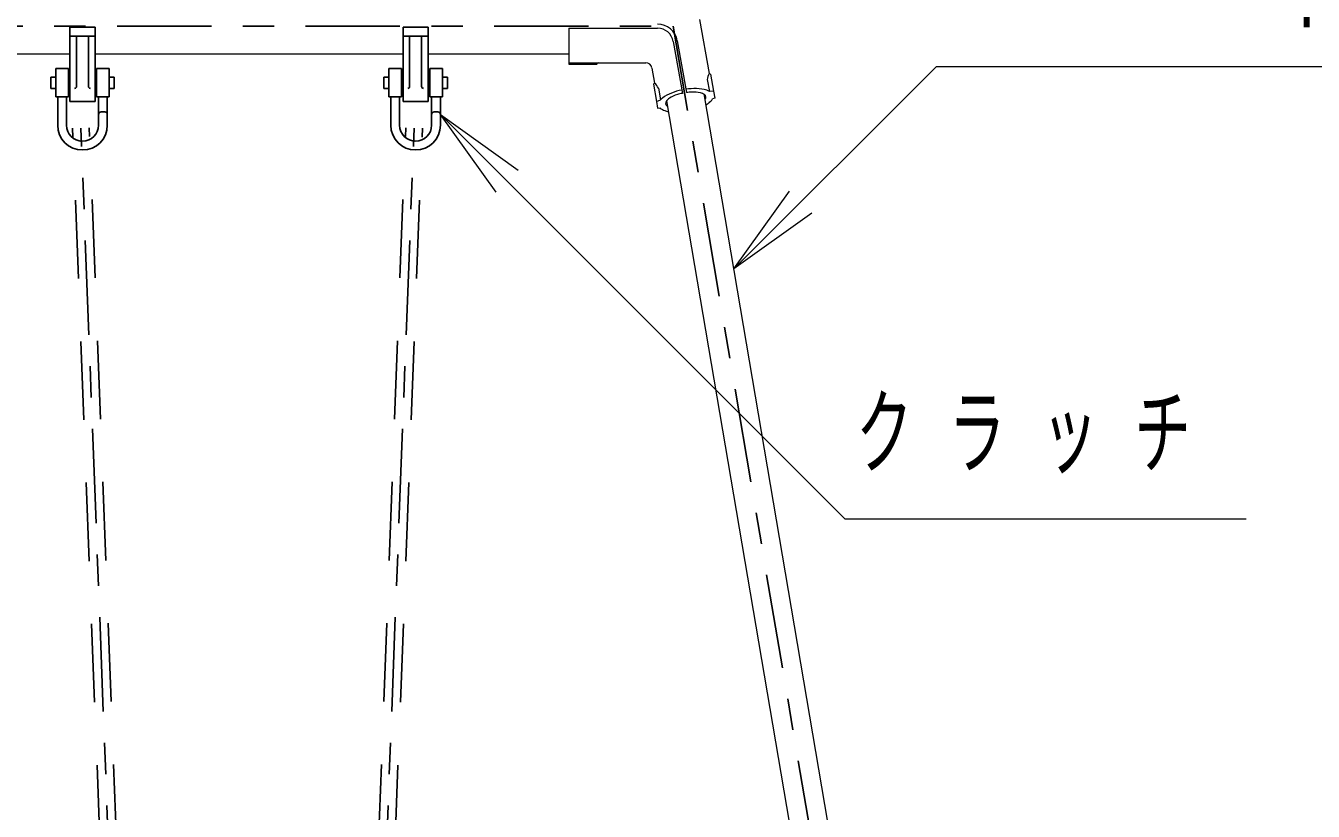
# Model space of a CAD drawing. Units: millimetres on the paper. Extents: x -385 to 0, y -5 to 267.
# Drawn here: x -268.54 to -227.57, y 71.74 to 96.75 of the extents above; entities that cross this region are included whole.
import ezdxf

# ---------------------------------------------------------------- set-up
doc = ezdxf.new("R2010")
doc.units = ezdxf.units.MM
doc.linetypes.add('USER1', pattern=[4.5, 2.5, -2])
doc.linetypes.add('USER2', pattern=[6, 3, -1, 1, -1])
doc.layers.add('LY_1', color=4, linetype='Continuous', lineweight=25)
doc.styles.add('ＭＳ ゴシック', font='')
doc.styles.get('ＭＳ ゴシック').set_extended_font_data('MS Gothic')

msp = doc.modelspace()

# ---------------------------------------------------------------- linework, layer by layer
at = {"layer": 'LY_1', "color": 20, "linetype": 'USER2'}
for p, q in [((-349.63, 96.736), (-247.93, 96.736)), ((-239.43, 46.736), (-247.93, 96.736)), ((-265.38, 56.936), (-266.78, 93.495)), ((-257.58, 56.936), (-256.18, 93.495))]:
    msp.add_line(p, q, dxfattribs=at)
at = {"layer": 'LY_1', "color": 2}
for p, q in [((-267.13, 96.706), (-266.33, 96.706)), ((-267.13, 96.706), (-267.13, 94.336)), ((-266.33, 96.706), (-266.33, 94.336)), ((-256.53, 96.706), (-255.73, 96.706)), ((-256.53, 96.706), (-256.53, 94.336)), ((-255.73, 96.706), (-255.73, 94.336)), ((-267.13, 96.416), (-266.33, 96.416)), ((-266.92, 96.416), (-266.92, 94.816)), ((-266.54, 96.416), (-266.54, 94.816)), ((-256.53, 96.416), (-255.73, 96.416)), ((-256.32, 96.416), (-256.32, 94.816)), ((-255.94, 96.416), (-255.94, 94.816)), ((-267.74, 95.116), (-267.74, 94.756)), ((-267.74, 95.116), (-267.58, 95.116)), ((-267.58, 95.386), (-267.58, 94.486)), ((-267.58, 95.386), (-267.18, 95.386)), ((-267.18, 95.386), (-267.18, 94.486)), ((-267.18, 95.116), (-267.13, 95.116)), ((-266.28, 95.386), (-265.88, 95.386)), ((-266.28, 95.386), (-266.28, 94.486)), ((-265.88, 95.386), (-265.88, 94.486)), ((-265.88, 95.116), (-265.72, 95.116)), ((-265.72, 95.116), (-265.72, 94.756)), ((-257.14, 95.116), (-257.14, 94.756)), ((-257.14, 95.116), (-256.98, 95.116)), ((-256.98, 95.386), (-256.98, 94.486)), ((-256.98, 95.386), (-256.58, 95.386)), ((-256.58, 95.386), (-256.58, 94.486)), ((-256.58, 95.116), (-256.53, 95.116)), ((-255.68, 95.386), (-255.28, 95.386)), ((-255.68, 95.386), (-255.68, 94.486)), ((-255.28, 95.386), (-255.28, 94.486)), ((-255.28, 95.116), (-255.12, 95.116)), ((-255.12, 95.116), (-255.12, 94.756)), ((-267.74, 94.756), (-267.58, 94.756)), ((-267.18, 94.756), (-267.13, 94.756)), ((-265.88, 94.756), (-265.72, 94.756)), ((-257.14, 94.756), (-256.98, 94.756)), ((-256.58, 94.756), (-256.53, 94.756)), ((-255.28, 94.756), (-255.12, 94.756)), ((-267.58, 94.486), (-267.18, 94.486)), ((-267.52, 94.486), (-267.52, 93.586)), ((-267.24, 94.486), (-267.24, 93.586)), ((-267.13, 94.336), (-266.33, 94.336)), ((-266.28, 94.486), (-265.88, 94.486)), ((-266.22, 94.486), (-266.22, 94.006)), ((-265.94, 94.486), (-265.94, 94.006)), ((-256.98, 94.486), (-256.58, 94.486)), ((-256.92, 94.486), (-256.92, 93.586)), ((-256.64, 94.486), (-256.64, 93.586)), ((-256.53, 94.336), (-255.73, 94.336)), ((-255.68, 94.486), (-255.28, 94.486)), ((-255.62, 94.486), (-255.62, 94.006)), ((-255.34, 94.486), (-255.34, 94.006)), ((-266.22, 93.926), (-266.22, 94.006)), ((-266.22, 93.926), (-266.22, 93.586)), ((-266.14, 94.006), (-266.02, 94.006)), ((-265.94, 93.926), (-265.94, 94.006)), ((-265.94, 93.926), (-265.94, 93.586)), ((-255.62, 93.926), (-255.62, 94.006)), ((-255.62, 93.926), (-255.62, 93.586)), ((-255.54, 94.006), (-255.42, 94.006)), ((-255.34, 93.926), (-255.34, 94.006)), ((-255.34, 93.926), (-255.34, 93.586))]:
    msp.add_line(p, q, dxfattribs=at)
at = {"layer": 'LY_1', "color": 7, "lineweight": 13}
for p, q in [((-247.095, 96.946), (-246.792, 95.232)), ((-251.251, 96.671), (-248.434, 96.671)), ((-251.251, 96.671), (-251.251, 95.531)), ((-247.931, 96.249), (-247.64, 94.598)), ((-247.803, 96.272), (-247.512, 94.621)), ((-267.13, 95.845), (-278.33, 95.845)), ((-256.53, 95.845), (-266.33, 95.845)), ((-251.251, 95.845), (-255.73, 95.845)), ((-251.251, 95.845), (-255.63, 95.845)), ((-251.251, 95.571), (-248.807, 95.571)), ((-251.251, 95.531), (-250.368, 95.531)), ((-248.61, 95.405), (-248.526, 94.926)), ((-246.743, 95.212), (-246.792, 95.232)), ((-246.743, 95.212), (-246.647, 94.664)), ((-248.565, 94.891), (-248.526, 94.926)), ((-248.565, 94.891), (-248.469, 94.343)), ((-248.406, 94.761), (-248.34, 94.387)), ((-246.848, 95.036), (-246.782, 94.661)), ((-246.647, 94.664), (-246.782, 94.661)), ((-246.647, 94.664), (-246.608, 94.446)), ((-248.469, 94.343), (-248.34, 94.387)), ((-248.469, 94.343), (-248.43, 94.124)), ((-240.044, 46.736), (-248.141, 94.364)), ((-238.816, 46.736), (-246.95, 94.581)), ((-246.608, 94.446), (-246.684, 94.427)), ((-253.572, 91.451), (-255.34, 93.926)), ((-255.34, 93.926), (-252.865, 92.158)), ((-255.34, 93.926), (-253.219, 91.804)), ((-248.43, 94.124), (-248.352, 94.133)), ((-246.003, 89.011), (-244.235, 91.486)), ((-246.003, 89.011), (-243.882, 91.132)), ((-243.528, 90.779), (-246.003, 89.011))]:
    msp.add_line(p, q, dxfattribs=at)
at = {"layer": 'LY_1', "linetype": 'USER1'}
for p, q in [((-265.656, 57.225), (-267.045, 93.485)), ((-265.127, 57.246), (-266.515, 93.505)), ((-257.833, 57.246), (-256.445, 93.505)), ((-257.304, 57.225), (-255.915, 93.485))]:
    msp.add_line(p, q, dxfattribs=at)
at = {"layer": 'LY_1', "color": 7, "lineweight": 13}
for points in [[(-246.003, 89.011), (-239.56, 95.454), (-203.106, 95.454)], [(-255.34, 93.926), (-242.473, 81.058), (-229.699, 81.058)]]:
    msp.add_lwpolyline(points, dxfattribs=at)
for centre, radius, start, end in [((-248.434, 96.161), 0.64, 10, 90), ((-248.434, 96.161), 0.51, 10, 90), ((-250.368, 95.551), 0.02, 270, 340.5288), ((-250.311, 95.531), 0.04, 90, 160.5288), ((-248.807, 95.371), 0.2, 10, 90), ((-246.33, 94.994), 0.52, 152.8128, 175.4497), ((-248.879, 94.545), 0.52, 24.5503, 47.1872), ((-247.262, 92.75), 1.995, 101.4949, 111.3318), ((-247.236, 92.754), 1.995, 88.6682, 98.5051), ((-247.275, 93.166), 1.474, 92.7763, 99.2705), ((-247.289, 93.631), 1.009, 77.2439, 93.236), ((-247.196, 93.654), 1.095, 72.4064, 89.6566), ((-246.989, 94.304), 0.413, 59.9679, 72.5092), ((-248.023, 94.122), 0.413, 127.4908, 140.0321), ((-247.607, 93.582), 1.095, 110.3434, 127.5936), ((-248.058, 94.277), 0.118, 146.1274, 188.2198), ((-248.059, 94.285), 0.118, 191.7802, 233.8726), ((-247.869, 94.151), 0.345, 123.0351, 146.2287), ((-247.511, 93.592), 1.009, 106.764, 122.7561), ((-247.366, 93.15), 1.474, 100.7295, 107.2237), ((-247.144, 94.279), 0.345, 53.7713, 76.9649), ((-247.01, 94.462), 0.118, 11.7802, 53.8726), ((-247.2, 94.595), 0.345, 323.3495, 326.2287), ((-247.011, 94.469), 0.118, 326.1274, 8.2198), ((-247.011, 94.469), 0.118, 326.1274, 8.2198), ((-247.463, 95.165), 1.095, 301.2291, 307.5936), ((-247.046, 94.625), 0.413, 307.4909, 330.1606), ((-246.837, 94.502), 0.171, 330.9635, 333.7599), ((-248.234, 94.256), 0.171, 226.2401, 229.0365), ((-248.08, 94.443), 0.413, 229.8394, 252.5092), ((-247.873, 95.093), 1.095, 252.4064, 258.7563), ((-247.925, 94.468), 0.345, 233.7713, 236.5911)]:
    msp.add_arc(centre, radius, start, end, dxfattribs=at)
at = {"layer": 'LY_1', "color": 2}
for centre, radius, start, end in [((-266.98, 94.816), 0.06, 270, 0), ((-266.48, 94.816), 0.06, 180, 270), ((-256.38, 94.816), 0.06, 270, 0), ((-255.88, 94.816), 0.06, 180, 270), ((-266.14, 93.926), 0.08, 90, 180), ((-266.02, 93.926), 0.08, 0, 90), ((-255.54, 93.926), 0.08, 90, 180), ((-255.42, 93.926), 0.08, 0, 90), ((-266.73, 93.586), 0.79, 180, 0), ((-266.73, 93.586), 0.51, 180, 0), ((-256.13, 93.586), 0.79, 180, 0), ((-256.13, 93.586), 0.51, 180, 0)]:
    msp.add_arc(centre, radius, start, end, dxfattribs=at)

# ---------------------------------------------------------------- texts
at = {"layer": 'LY_1', "color": 7, "char_height": 2.199, "attachment_point": 4, "style": 'ＭＳ ゴシック'}
for s, insert in [('\\T1.63;\\W0.75;支柱：φ６０．５×３．８', (-239.631, 98.104)), ('\\T1.64;\\W0.6;クラッチ', (-242.116, 83.708))]:
    msp.add_mtext(s, dxfattribs=dict(at, insert=insert))

doc.saveas('drawing.dxf')
